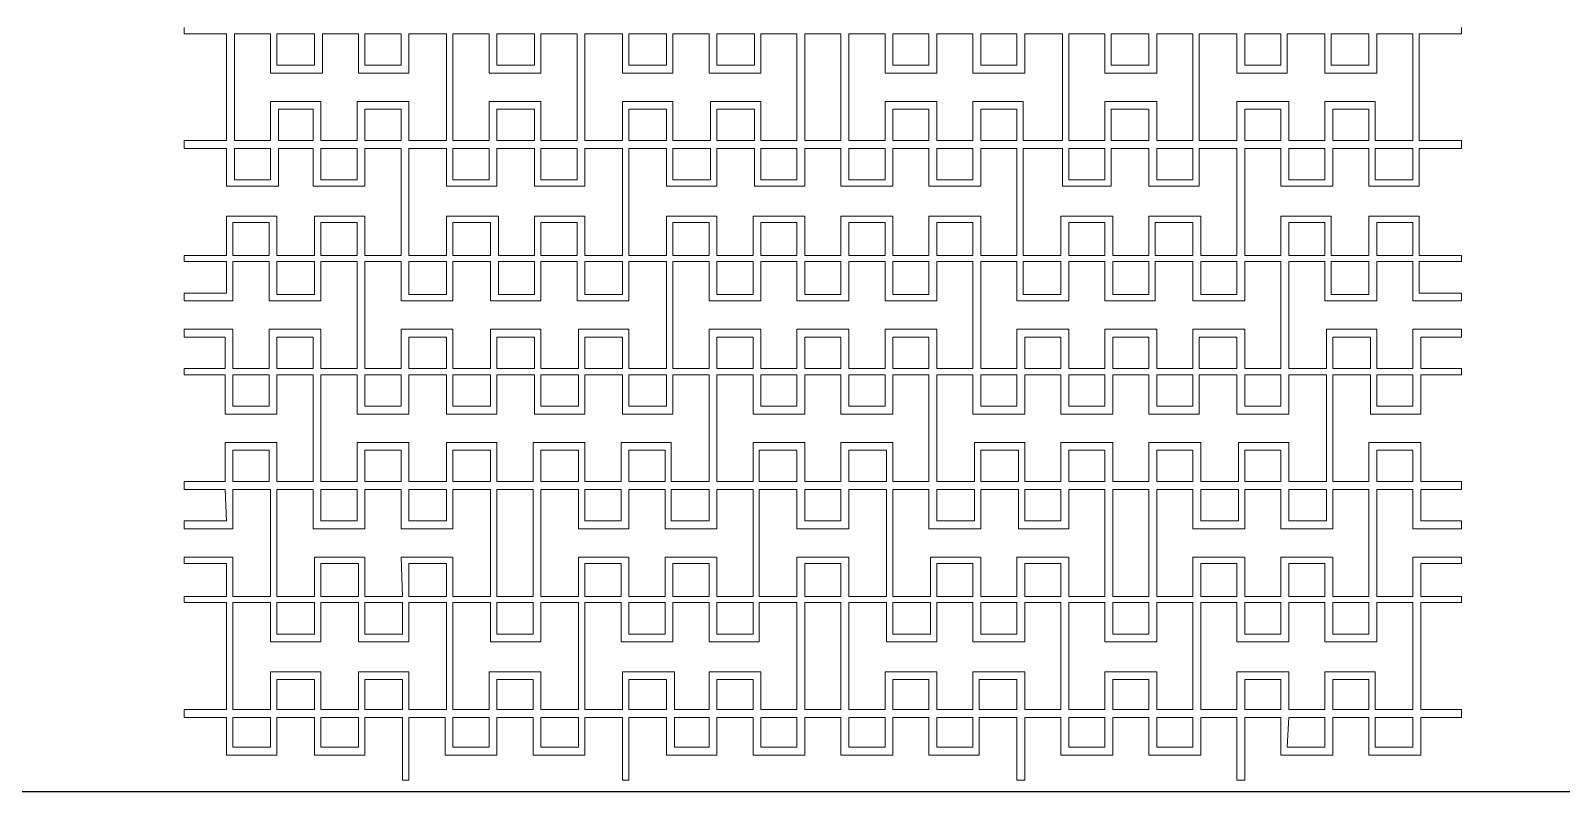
# Model space of a CAD drawing. Extents: x -66030 to 95157, y -13132 to 45879.
# Drawn here: x -24101 to -20296, y 24423 to 26313 of the extents above; entities that cross this region are included whole.
import ezdxf

# ---------------------------------------------------------------- set-up
doc = ezdxf.new("R2010")
doc.units = 0
doc.header["$LTSCALE"] = 100
doc.header["$MEASUREMENT"] = 0
doc.layers.get('0').update_dxf_attribs({"linetype": 'CONTINUOUS'})
doc.layers.add('3', color=11, linetype='CONTINUOUS')

msp = doc.modelspace()

# ---------------------------------------------------------------- linework, layer by layer
at = {"lineweight": 0}
for points in [[(-21083.1, 24450.3), (-21102.6, 24450.3), (-21102.6, 24606.6), (-21192.4, 24606.6), (-21192.4, 24512.8), (-21192.4, 24512.8), (-21200.2, 24512.8), (-21321.3, 24512.8), (-21321.3, 24606.6), (-21411.2, 24606.6), (-21411.2, 24512.8), (-21540, 24512.8), (-21540, 24606.6), (-21629.9, 24606.6), (-21629.9, 24450.3), (-21649.4, 24450.3), (-21649.4, 24606.6), (-21743.2, 24606.6), (-21743.2, 24512.8), (-21868.2, 24512.8), (-21868.2, 24606.6), (-21958, 24606.6), (-21958, 24512.8), (-21965.8, 24512.8), (-22086.9, 24512.8), (-22086.9, 24606.6), (-22129.9, 24606.6), (-22176.7, 24606.6), (-22176.7, 24512.8), (-22293.9, 24512.8), (-22305.6, 24512.8), (-22305.6, 24606.6), (-22395.5, 24606.6), (-22395.5, 24512.8), (-22520.4, 24512.8), (-22520.4, 24606.6), (-22614.2, 24606.6), (-22614.2, 24450.3), (-22629.8, 24450.3), (-22629.8, 24606.6), (-22723.6, 24606.6), (-22723.6, 24512.8), (-22852.5, 24512.8), (-22852.5, 24606.6), (-22942.3, 24606.6), (-22942.3, 24512.8), (-23059.5, 24512.8), (-23071.2, 24512.8), (-23071.2, 24512.8), (-23071.2, 24606.6), (-23161, 24606.6), (-23161, 24450.3), (-23176.6, 24450.3), (-23176.6, 24606.6), (-23270.4, 24606.6), (-23270.4, 24512.8), (-23395.4, 24512.8), (-23395.4, 24606.6), (-23489.1, 24606.6), (-23489.1, 24512.8), (-23614.1, 24512.8), (-23614.1, 24606.6), (-23719.6, 24606.6), (-23719.6, 24626.1), (-23614.1, 24626.1), (-23614.1, 24891.7), (-23719.6, 24891.7), (-23719.6, 24907.3), (-23614.1, 24907.3), (-23614.1, 24989.3), (-23719.6, 24989.3), (-23719.6, 25005), (-23598.5, 25005), (-23598.5, 24907.3), (-23504.8, 24907.3), (-23504.8, 25172.9), (-23598.5, 25172.9), (-23598.5, 25075.3), (-23719.6, 25075.3), (-23719.6, 25094.8), (-23614.1, 25094.8), (-23618, 25172.9), (-23719.6, 25172.9), (-23719.6, 25192.5), (-23618, 25192.5), (-23618, 25290.1), (-23489.1, 25290.1), (-23489.1, 25192.5), (-23399.3, 25192.5), (-23399.3, 25458.1), (-23489.1, 25458.1), (-23489.1, 25360.4), (-23618, 25360.4), (-23618, 25458.1), (-23719.6, 25458.1), (-23719.6, 25473.7), (-23618, 25473.7), (-23618, 25551.8), (-23719.6, 25551.8), (-23719.6, 25571.3), (-23598.5, 25571.3), (-23598.5, 25473.7), (-23508.7, 25473.7), (-23508.7, 25571.3), (-23379.8, 25571.3), (-23379.8, 25473.7), (-23289.9, 25473.7), (-23289.9, 25739.3), (-23379.8, 25739.3), (-23379.8, 25641.6), (-23508.7, 25641.6), (-23508.7, 25739.3), (-23598.5, 25739.3), (-23598.5, 25641.6), (-23719.6, 25641.6), (-23719.6, 25661.2), (-23614.1, 25661.2), (-23614.1, 25739.3), (-23719.6, 25739.3), (-23719.6, 25754.9), (-23614.1, 25754.9), (-23614.1, 25852.6), (-23489.1, 25852.6), (-23489.1, 25754.9), (-23395.4, 25754.9), (-23395.4, 25852.6), (-23270.4, 25852.6), (-23270.4, 25754.9), (-23180.6, 25754.9), (-23180.6, 26020.5), (-23270.4, 26020.5), (-23270.4, 25926.8), (-23399.3, 25926.8), (-23399.3, 26020.5), (-23485.2, 26020.5), (-23485.2, 25926.8), (-23614.1, 25926.8), (-23614.1, 26020.5), (-23719.6, 26020.5), (-23719.6, 26040), (-23614.1, 26040), (-23614.1, 26305.7), (-23719.6, 26305.7), (-23719.6, 26321.3)], [(-23067.3, 26040), (-23161, 26040), (-23161, 26137.7), (-23289.9, 26137.7), (-23289.9, 26040), (-23379.8, 26040), (-23379.8, 26137.7), (-23504.8, 26137.7), (-23504.8, 26040), (-23594.6, 26040), (-23594.6, 26305.7), (-23504.8, 26305.7), (-23504.8, 26208), (-23375.9, 26208), (-23375.9, 26305.7), (-23286, 26305.7), (-23286, 26208), (-23161, 26208), (-23161, 26305.7), (-23067.3, 26305.7), (-23067.3, 26040)], [(-23489.1, 26305.7), (-23395.4, 26305.7), (-23395.4, 26227.5), (-23489.1, 26227.5), (-23489.1, 26305.7)], [(-23270.4, 26305.7), (-23180.6, 26305.7), (-23180.6, 26227.5), (-23270.4, 26227.5), (-23270.4, 26305.7)], [(-22743.1, 26040), (-22832.9, 26040), (-22832.9, 26137.7), (-22961.8, 26137.7), (-22961.8, 26040), (-23051.7, 26040), (-23051.7, 26305.7), (-22961.8, 26305.7), (-22961.8, 26208), (-22832.9, 26208), (-22832.9, 26305.7), (-22743.1, 26305.7), (-22743.1, 26040)], [(-22848.5, 26305.7), (-22848.5, 26227.5), (-22942.3, 26227.5), (-22942.3, 26305.7), (-22848.5, 26305.7)], [(-22196.3, 26040), (-22286.1, 26040), (-22286.1, 26137.7), (-22411.1, 26137.7), (-22411.1, 26040), (-22504.8, 26040), (-22504.8, 26137.7), (-22629.8, 26137.7), (-22629.8, 26040), (-22723.6, 26040), (-22723.6, 26305.7), (-22629.8, 26305.7), (-22629.8, 26208), (-22504.8, 26208), (-22504.8, 26305.7), (-22415, 26305.7), (-22415, 26208), (-22286.1, 26208), (-22286.1, 26305.7), (-22196.3, 26305.7), (-22196.3, 26040)], [(-22614.2, 26305.7), (-22520.4, 26305.7), (-22520.4, 26227.5), (-22614.2, 26227.5), (-22614.2, 26305.7)], [(-22395.5, 26305.7), (-22301.7, 26305.7), (-22301.7, 26227.5), (-22395.5, 26227.5), (-22395.5, 26305.7)], [(-22086.9, 26040), (-22086.9, 26305.7), (-22129.9, 26305.7), (-22176.7, 26305.7), (-22176.7, 26040), (-22129.9, 26040), (-22086.9, 26040)], [(-22067.4, 26040), (-21977.5, 26040), (-21977.5, 26137.7), (-21848.6, 26137.7), (-21848.6, 26040), (-21758.8, 26040), (-21758.8, 26137.7), (-21633.8, 26137.7), (-21633.8, 26040), (-21536.1, 26040), (-21536.1, 26305.7), (-21629.9, 26305.7), (-21629.9, 26208), (-21758.8, 26208), (-21758.8, 26305.7), (-21848.6, 26305.7), (-21848.6, 26208), (-21977.5, 26208), (-21977.5, 26305.7), (-22067.4, 26305.7), (-22067.4, 26040)], [(-21868.2, 26305.7), (-21958, 26305.7), (-21958, 26227.5), (-21868.2, 26227.5), (-21868.2, 26305.7)], [(-21649.4, 26305.7), (-21739.3, 26305.7), (-21739.3, 26227.5), (-21649.4, 26227.5), (-21649.4, 26305.7)], [(-21520.5, 26040), (-21430.7, 26040), (-21430.7, 26137.7), (-21301.8, 26137.7), (-21301.8, 26040), (-21211.9, 26040), (-21211.9, 26305.7), (-21301.8, 26305.7), (-21301.8, 26208), (-21430.7, 26208), (-21430.7, 26305.7), (-21520.5, 26305.7), (-21520.5, 26040)], [(-21415.1, 26305.7), (-21415.1, 26227.5), (-21321.3, 26227.5), (-21321.3, 26305.7), (-21415.1, 26305.7)], [(-21196.3, 26040), (-21102.6, 26040), (-21102.6, 26137.7), (-20973.7, 26137.7), (-20973.7, 26040), (-20883.8, 26040), (-20883.8, 26137.7), (-20758.9, 26137.7), (-20758.9, 26040), (-20665.1, 26040), (-20665.1, 26305.7), (-20754.9, 26305.7), (-20754.9, 26208), (-20883.8, 26208), (-20883.8, 26305.7), (-20977.6, 26305.7), (-20977.6, 26208), (-21102.6, 26208), (-21102.6, 26305.7), (-21196.3, 26305.7), (-21196.3, 26040)], [(-20544, 26321.3), (-20544, 26305.7), (-20649.5, 26305.7), (-20649.5, 26040), (-20544, 26040), (-20544, 26020.5), (-20649.5, 26020.5), (-20649.5, 25926.8), (-20774.5, 25926.8), (-20774.5, 26020.5), (-20864.3, 26020.5), (-20864.3, 25926.8), (-20993.2, 25926.8), (-20993.2, 26020.5), (-21083.1, 26020.5), (-21083.1, 25754.9), (-20993.2, 25754.9), (-20993.2, 25852.6), (-20868.2, 25852.6), (-20868.2, 25754.9), (-20774.5, 25754.9), (-20774.5, 25852.6), (-20649.5, 25852.6), (-20649.5, 25754.9), (-20544, 25754.9), (-20544, 25739.3), (-20649.5, 25739.3), (-20649.5, 25661.2), (-20544, 25661.2), (-20544, 25641.6), (-20665.1, 25641.6), (-20665.1, 25739.3), (-20754.9, 25739.3), (-20754.9, 25641.6), (-20883.8, 25641.6), (-20883.8, 25739.3), (-20973.7, 25739.3), (-20973.7, 25473.7), (-20879.9, 25473.7), (-20879.9, 25571.3), (-20754.9, 25571.3), (-20754.9, 25473.7), (-20665.1, 25473.7), (-20665.1, 25571.3), (-20544, 25571.3), (-20544, 25551.8), (-20645.6, 25551.8), (-20645.6, 25473.7), (-20544, 25473.7), (-20544, 25458.1), (-20645.6, 25458.1), (-20645.6, 25360.4), (-20770.6, 25360.4), (-20770.6, 25458.1), (-20864.3, 25458.1), (-20864.3, 25192.5), (-20774.5, 25192.5), (-20774.5, 25290.1), (-20645.6, 25290.1), (-20645.6, 25192.5), (-20544, 25192.5), (-20544, 25172.9), (-20645.6, 25172.9), (-20645.6, 25094.8), (-20544, 25094.8), (-20544, 25075.3), (-20665.1, 25075.3), (-20665.1, 25172.9), (-20754.9, 25172.9), (-20754.9, 24907.3), (-20665.1, 24907.3), (-20665.1, 25005), (-20544, 25005), (-20544, 24989.3), (-20645.6, 24989.3), (-20645.6, 24907.3), (-20544, 24907.3), (-20544, 24891.7), (-20645.6, 24891.7), (-20645.6, 24626.1), (-20544, 24626.1), (-20544, 24606.6), (-20645.6, 24606.6), (-20645.6, 24512.8), (-20774.5, 24512.8), (-20774.5, 24606.6), (-20864.3, 24606.6), (-20864.3, 24512.8), (-20993.2, 24512.8), (-20993.2, 24606.6), (-21083.1, 24606.6), (-21083.1, 24450.3)], [(-20993.2, 26305.7), (-21083.1, 26305.7), (-21083.1, 26227.5), (-20993.2, 26227.5), (-20993.2, 26305.7)], [(-20774.5, 26305.7), (-20868.2, 26305.7), (-20868.2, 26227.5), (-20774.5, 26227.5), (-20774.5, 26305.7)], [(-23485.2, 26040), (-23485.2, 26118.2), (-23399.3, 26118.2), (-23399.3, 26040), (-23485.2, 26040)], [(-23270.4, 26040), (-23270.4, 26118.2), (-23180.6, 26118.2), (-23180.6, 26040), (-23270.4, 26040)], [(-22848.5, 26040), (-22942.3, 26040), (-22942.3, 26118.2), (-22848.5, 26118.2), (-22848.5, 26040)], [(-22614.2, 26040), (-22614.2, 26118.2), (-22520.4, 26118.2), (-22520.4, 26040), (-22614.2, 26040)], [(-22395.5, 26040), (-22395.5, 26118.2), (-22301.7, 26118.2), (-22301.7, 26040), (-22395.5, 26040)], [(-21868.2, 26040), (-21868.2, 26118.2), (-21958, 26118.2), (-21958, 26040), (-21868.2, 26040)], [(-21649.4, 26040), (-21649.4, 26118.2), (-21739.3, 26118.2), (-21739.3, 26040), (-21649.4, 26040)], [(-21415.1, 26040), (-21321.3, 26040), (-21321.3, 26118.2), (-21415.1, 26118.2), (-21415.1, 26040)], [(-20993.2, 26040), (-20993.2, 26118.2), (-21083.1, 26118.2), (-21083.1, 26040), (-20993.2, 26040)], [(-20774.5, 26040), (-20774.5, 26118.2), (-20864.3, 26118.2), (-20864.3, 26040), (-20774.5, 26040)], [(-23594.6, 26020.5), (-23504.8, 26020.5), (-23504.8, 25942.4), (-23594.6, 25942.4), (-23594.6, 26020.5)], [(-23379.8, 26020.5), (-23289.9, 26020.5), (-23289.9, 25942.4), (-23379.8, 25942.4), (-23379.8, 26020.5)], [(-22629.8, 25754.9), (-22723.6, 25754.9), (-22723.6, 25852.6), (-22848.5, 25852.6), (-22848.5, 25754.9), (-22938.4, 25754.9), (-22938.4, 25852.6), (-23059.5, 25852.6), (-23067.3, 25852.6), (-23067.3, 25754.9), (-23161, 25754.9), (-23161, 26020.5), (-23067.3, 26020.5), (-23067.3, 25926.8), (-22942.3, 25926.8), (-22942.3, 26020.5), (-22848.5, 26020.5), (-22848.5, 25926.8), (-22723.6, 25926.8), (-22723.6, 26020.5), (-22629.8, 26020.5), (-22629.8, 25754.9)], [(-23051.7, 26020.5), (-22961.8, 26020.5), (-22961.8, 25942.4), (-23051.7, 25942.4), (-23051.7, 26020.5)], [(-22832.9, 26020.5), (-22743.1, 26020.5), (-22743.1, 25942.4), (-22832.9, 25942.4), (-22832.9, 26020.5)], [(-22086.9, 25754.9), (-22086.9, 25852.6), (-21958, 25852.6), (-21958, 25754.9), (-21868.2, 25754.9), (-21868.2, 25852.6), (-21739.3, 25852.6), (-21739.3, 25852.6), (-21739.3, 25754.9), (-21649.4, 25754.9), (-21649.4, 26020.5), (-21739.3, 26020.5), (-21739.3, 25926.8), (-21868.2, 25926.8), (-21868.2, 26020.5), (-21958, 26020.5), (-21958, 25926.8), (-22086.9, 25926.8), (-22086.9, 26020.5), (-22129.9, 26020.5), (-22176.7, 26020.5), (-22176.7, 25926.8), (-22301.7, 25926.8), (-22301.7, 26020.5), (-22395.5, 26020.5), (-22395.5, 25926.8), (-22520.4, 25926.8), (-22520.4, 26020.5), (-22614.2, 26020.5), (-22614.2, 25754.9), (-22520.4, 25754.9), (-22520.4, 25852.6), (-22520.4, 25852.6), (-22395.5, 25852.6), (-22395.5, 25754.9), (-22305.6, 25754.9), (-22305.6, 25852.6), (-22176.7, 25852.6), (-22176.7, 25754.9), (-22129.9, 25754.9), (-22086.9, 25754.9)], [(-22504.8, 26020.5), (-22411.1, 26020.5), (-22411.1, 25942.4), (-22504.8, 25942.4), (-22504.8, 26020.5)], [(-22286.1, 26020.5), (-22204.1, 26020.5), (-22196.3, 26020.5), (-22196.3, 25942.4), (-22286.1, 25942.4), (-22286.1, 26020.5)], [(-21977.5, 26020.5), (-22067.4, 26020.5), (-22067.4, 25942.4), (-21977.5, 25942.4), (-21977.5, 26020.5)], [(-21758.8, 26020.5), (-21848.6, 26020.5), (-21848.6, 25942.4), (-21758.8, 25942.4), (-21758.8, 26020.5)], [(-21633.8, 25754.9), (-21540, 25754.9), (-21540, 25852.6), (-21411.2, 25852.6), (-21411.2, 25754.9), (-21321.3, 25754.9), (-21321.3, 25852.6), (-21204.1, 25852.6), (-21192.4, 25852.6), (-21192.4, 25754.9), (-21102.6, 25754.9), (-21102.6, 26020.5), (-21196.3, 26020.5), (-21196.3, 25926.8), (-21321.3, 25926.8), (-21321.3, 26020.5), (-21415.1, 26020.5), (-21415.1, 25926.8), (-21536.1, 25926.8), (-21536.1, 26020.5), (-21633.8, 26020.5), (-21633.8, 25754.9)], [(-21430.7, 26020.5), (-21520.5, 26020.5), (-21520.5, 25942.4), (-21430.7, 25942.4), (-21430.7, 26020.5)], [(-21211.9, 26020.5), (-21301.8, 26020.5), (-21301.8, 25942.4), (-21211.9, 25942.4), (-21211.9, 26020.5)], [(-20883.8, 26020.5), (-20973.7, 26020.5), (-20973.7, 25942.4), (-20883.8, 25942.4), (-20883.8, 26020.5)], [(-20665.1, 26020.5), (-20758.9, 26020.5), (-20758.9, 25942.4), (-20665.1, 25942.4), (-20665.1, 26020.5)], [(-23508.7, 25754.9), (-23598.5, 25754.9), (-23598.5, 25836.9), (-23508.7, 25836.9), (-23508.7, 25754.9)], [(-23289.9, 25754.9), (-23379.8, 25754.9), (-23379.8, 25836.9), (-23289.9, 25836.9), (-23289.9, 25754.9)], [(-23051.7, 25754.9), (-23051.7, 25836.9), (-22957.9, 25836.9), (-22957.9, 25754.9), (-23051.7, 25754.9)], [(-22832.9, 25754.9), (-22832.9, 25836.9), (-22743.1, 25836.9), (-22743.1, 25754.9), (-22832.9, 25754.9)], [(-22415, 25754.9), (-22504.8, 25754.9), (-22504.8, 25836.9), (-22415, 25836.9), (-22415, 25754.9)], [(-22196.3, 25754.9), (-22286.1, 25754.9), (-22286.1, 25836.9), (-22196.3, 25836.9), (-22196.3, 25754.9)], [(-22067.4, 25754.9), (-21977.5, 25754.9), (-21977.5, 25836.9), (-22067.4, 25836.9), (-22067.4, 25754.9)], [(-21848.6, 25754.9), (-21758.8, 25754.9), (-21758.8, 25836.9), (-21848.6, 25836.9), (-21848.6, 25754.9)], [(-21430.7, 25754.9), (-21430.7, 25836.9), (-21520.5, 25836.9), (-21520.5, 25754.9), (-21430.7, 25754.9)], [(-21211.9, 25754.9), (-21211.9, 25836.9), (-21305.7, 25836.9), (-21305.7, 25754.9), (-21211.9, 25754.9)], [(-20973.7, 25754.9), (-20883.8, 25754.9), (-20883.8, 25836.9), (-20973.7, 25836.9), (-20973.7, 25754.9)], [(-20754.9, 25754.9), (-20665.1, 25754.9), (-20665.1, 25836.9), (-20754.9, 25836.9), (-20754.9, 25754.9)], [(-23489.1, 25739.3), (-23395.4, 25739.3), (-23395.4, 25657.3), (-23489.1, 25657.3), (-23489.1, 25739.3)], [(-23180.6, 25739.3), (-23180.6, 25641.6), (-23051.7, 25641.6), (-23051.7, 25739.3), (-22957.9, 25739.3), (-22957.9, 25641.6), (-22868.1, 25641.6), (-22832.9, 25641.6), (-22832.9, 25739.3), (-22743.1, 25739.3), (-22743.1, 25641.6), (-22614.2, 25641.6), (-22614.2, 25739.3), (-22520.4, 25739.3), (-22520.4, 25473.7), (-22614.2, 25473.7), (-22614.2, 25571.3), (-22739.2, 25571.3), (-22739.2, 25473.7), (-22832.9, 25473.7), (-22832.9, 25571.3), (-22946.2, 25571.3), (-22957.9, 25571.3), (-22957.9, 25473.7), (-23051.7, 25473.7), (-23051.7, 25571.3), (-23180.6, 25571.3), (-23180.6, 25473.7), (-23270.4, 25473.7), (-23270.4, 25739.3), (-23180.6, 25739.3)], [(-23161, 25739.3), (-23067.3, 25739.3), (-23067.3, 25657.3), (-23161, 25657.3), (-23161, 25739.3)], [(-22938.4, 25739.3), (-22848.5, 25739.3), (-22848.5, 25657.3), (-22938.4, 25657.3), (-22938.4, 25739.3)], [(-22723.6, 25739.3), (-22629.8, 25739.3), (-22629.8, 25657.3), (-22723.6, 25657.3), (-22723.6, 25739.3)], [(-22067.4, 25571.3), (-22067.4, 25473.7), (-21977.5, 25473.7), (-21977.5, 25571.3), (-21848.6, 25571.3), (-21848.6, 25473.7), (-21758.8, 25473.7), (-21758.8, 25739.3), (-21848.6, 25739.3), (-21848.6, 25641.6), (-21977.5, 25641.6), (-21977.5, 25739.3), (-22067.4, 25739.3), (-22067.4, 25641.6), (-22098.6, 25641.6), (-22129.9, 25641.6), (-22165, 25641.6), (-22196.3, 25641.6), (-22196.3, 25739.3), (-22286.1, 25739.3), (-22286.1, 25641.6), (-22415, 25641.6), (-22415, 25739.3), (-22504.8, 25739.3), (-22504.8, 25473.7), (-22415, 25473.7), (-22415, 25571.3), (-22286.1, 25571.3), (-22286.1, 25473.7), (-22196.3, 25473.7), (-22196.3, 25571.3), (-22161.1, 25571.3), (-22129.9, 25571.3), (-22098.6, 25571.3), (-22067.4, 25571.3)], [(-22395.5, 25739.3), (-22305.6, 25739.3), (-22305.6, 25657.3), (-22395.5, 25657.3), (-22395.5, 25739.3)], [(-22086.9, 25657.3), (-22086.9, 25739.3), (-22129.9, 25739.3), (-22176.7, 25739.3), (-22176.7, 25657.3), (-22129.9, 25657.3), (-22086.9, 25657.3)], [(-21868.2, 25739.3), (-21958, 25739.3), (-21958, 25657.3), (-21868.2, 25657.3), (-21868.2, 25739.3)], [(-21083.1, 25739.3), (-21083.1, 25641.6), (-21211.9, 25641.6), (-21211.9, 25739.3), (-21305.7, 25739.3), (-21305.7, 25641.6), (-21395.5, 25641.6), (-21430.7, 25641.6), (-21430.7, 25739.3), (-21520.5, 25739.3), (-21520.5, 25641.6), (-21649.4, 25641.6), (-21649.4, 25739.3), (-21739.3, 25739.3), (-21739.3, 25473.7), (-21649.4, 25473.7), (-21649.4, 25571.3), (-21520.5, 25571.3), (-21520.5, 25473.7), (-21430.7, 25473.7), (-21430.7, 25571.3), (-21317.4, 25571.3), (-21301.8, 25571.3), (-21301.8, 25473.7), (-21211.9, 25473.7), (-21211.9, 25571.3), (-21083.1, 25571.3), (-21083.1, 25473.7), (-20993.2, 25473.7), (-20993.2, 25739.3), (-21083.1, 25739.3)], [(-21540, 25739.3), (-21633.8, 25739.3), (-21633.8, 25657.3), (-21540, 25657.3), (-21540, 25739.3)], [(-21321.3, 25739.3), (-21411.2, 25739.3), (-21411.2, 25657.3), (-21321.3, 25657.3), (-21321.3, 25739.3)], [(-21102.6, 25739.3), (-21192.4, 25739.3), (-21192.4, 25657.3), (-21102.6, 25657.3), (-21102.6, 25739.3)], [(-20774.5, 25739.3), (-20868.2, 25739.3), (-20868.2, 25657.3), (-20774.5, 25657.3), (-20774.5, 25739.3)], [(-23399.3, 25473.7), (-23489.1, 25473.7), (-23489.1, 25551.8), (-23399.3, 25551.8), (-23399.3, 25473.7)], [(-23067.3, 25473.7), (-23161, 25473.7), (-23161, 25551.8), (-23067.3, 25551.8), (-23067.3, 25473.7)], [(-22848.5, 25473.7), (-22942.3, 25473.7), (-22942.3, 25551.8), (-22879.8, 25551.8), (-22848.5, 25551.8), (-22848.5, 25473.7)], [(-22629.8, 25473.7), (-22723.6, 25473.7), (-22723.6, 25551.8), (-22629.8, 25551.8), (-22629.8, 25473.7)], [(-22305.6, 25473.7), (-22395.5, 25473.7), (-22395.5, 25551.8), (-22305.6, 25551.8), (-22305.6, 25473.7)], [(-22086.9, 25473.7), (-22086.9, 25551.8), (-22129.9, 25551.8), (-22176.7, 25551.8), (-22176.7, 25473.7), (-22129.9, 25473.7), (-22086.9, 25473.7)], [(-21958, 25473.7), (-21868.2, 25473.7), (-21868.2, 25551.8), (-21958, 25551.8), (-21958, 25473.7)], [(-21629.9, 25473.7), (-21540, 25473.7), (-21540, 25551.8), (-21629.9, 25551.8), (-21629.9, 25473.7)], [(-21411.2, 25473.7), (-21321.3, 25473.7), (-21321.3, 25551.8), (-21383.8, 25551.8), (-21411.2, 25551.8), (-21411.2, 25473.7)], [(-21196.3, 25473.7), (-21102.6, 25473.7), (-21102.6, 25551.8), (-21196.3, 25551.8), (-21196.3, 25473.7)], [(-20864.3, 25473.7), (-20770.6, 25473.7), (-20770.6, 25551.8), (-20864.3, 25551.8), (-20864.3, 25473.7)], [(-23598.5, 25458.1), (-23508.7, 25458.1), (-23508.7, 25379.9), (-23598.5, 25379.9), (-23598.5, 25458.1)], [(-23379.8, 25458.1), (-23289.9, 25458.1), (-23289.9, 25360.4), (-23161, 25360.4), (-23161, 25458.1), (-23067.3, 25458.1), (-23067.3, 25360.4), (-22942.3, 25360.4), (-22942.3, 25458.1), (-22848.5, 25458.1), (-22848.5, 25360.4), (-22723.6, 25360.4), (-22723.6, 25458.1), (-22629.8, 25458.1), (-22629.8, 25360.4), (-22504.8, 25360.4), (-22504.8, 25458.1), (-22415, 25458.1), (-22415, 25192.5), (-22508.7, 25192.5), (-22508.7, 25290.1), (-22633.7, 25290.1), (-22633.7, 25192.5), (-22723.6, 25192.5), (-22723.6, 25290.1), (-22852.5, 25290.1), (-22852.5, 25192.5), (-22942.3, 25192.5), (-22942.3, 25290.1), (-23067.3, 25290.1), (-23067.3, 25192.5), (-23161, 25192.5), (-23161, 25290.1), (-23289.9, 25290.1), (-23289.9, 25192.5), (-23379.8, 25192.5), (-23379.8, 25458.1)], [(-23270.4, 25458.1), (-23180.6, 25458.1), (-23180.6, 25379.9), (-23270.4, 25379.9), (-23270.4, 25458.1)], [(-23051.7, 25458.1), (-22957.9, 25458.1), (-22957.9, 25379.9), (-23051.7, 25379.9), (-23051.7, 25458.1)], [(-22832.9, 25458.1), (-22739.2, 25458.1), (-22739.2, 25379.9), (-22832.9, 25379.9), (-22832.9, 25458.1)], [(-22614.2, 25458.1), (-22520.4, 25458.1), (-22520.4, 25379.9), (-22614.2, 25379.9), (-22614.2, 25458.1)], [(-22086.9, 25192.5), (-22086.9, 25290.1), (-21958, 25290.1), (-21958, 25192.5), (-21868.2, 25192.5), (-21868.2, 25458.1), (-21958, 25458.1), (-21958, 25360.4), (-22086.9, 25360.4), (-22086.9, 25458.1), (-22129.9, 25458.1), (-22176.7, 25458.1), (-22176.7, 25360.4), (-22305.6, 25360.4), (-22305.6, 25458.1), (-22395.5, 25458.1), (-22395.5, 25192.5), (-22305.6, 25192.5), (-22305.6, 25290.1), (-22176.7, 25290.1), (-22176.7, 25192.5), (-22129.9, 25192.5), (-22086.9, 25192.5)], [(-22286.1, 25458.1), (-22196.3, 25458.1), (-22196.3, 25379.9), (-22286.1, 25379.9), (-22286.1, 25458.1)], [(-21977.5, 25458.1), (-22067.4, 25458.1), (-22067.4, 25379.9), (-21977.5, 25379.9), (-21977.5, 25458.1)], [(-20879.9, 25458.1), (-20973.7, 25458.1), (-20973.7, 25360.4), (-21102.6, 25360.4), (-21102.6, 25458.1), (-21196.3, 25458.1), (-21196.3, 25360.4), (-21321.3, 25360.4), (-21321.3, 25458.1), (-21411.2, 25458.1), (-21411.2, 25360.4), (-21540, 25360.4), (-21540, 25458.1), (-21629.9, 25458.1), (-21629.9, 25360.4), (-21758.8, 25360.4), (-21758.8, 25458.1), (-21848.6, 25458.1), (-21848.6, 25192.5), (-21754.9, 25192.5), (-21754.9, 25290.1), (-21629.9, 25290.1), (-21629.9, 25192.5), (-21540, 25192.5), (-21540, 25290.1), (-21411.2, 25290.1), (-21411.2, 25192.5), (-21321.3, 25192.5), (-21321.3, 25290.1), (-21192.4, 25290.1), (-21192.4, 25192.5), (-21098.7, 25192.5), (-21098.7, 25290.1), (-20973.7, 25290.1), (-20973.7, 25192.5), (-20879.9, 25192.5), (-20879.9, 25458.1)], [(-21649.4, 25458.1), (-21739.3, 25458.1), (-21739.3, 25379.9), (-21649.4, 25379.9), (-21649.4, 25458.1)], [(-21430.7, 25458.1), (-21520.5, 25458.1), (-21520.5, 25379.9), (-21430.7, 25379.9), (-21430.7, 25458.1)], [(-21211.9, 25458.1), (-21301.8, 25458.1), (-21301.8, 25379.9), (-21211.9, 25379.9), (-21211.9, 25458.1)], [(-20993.2, 25458.1), (-21083.1, 25458.1), (-21083.1, 25379.9), (-20993.2, 25379.9), (-20993.2, 25458.1)], [(-20665.1, 25458.1), (-20754.9, 25458.1), (-20754.9, 25379.9), (-20665.1, 25379.9), (-20665.1, 25458.1)], [(-23508.7, 25192.5), (-23598.5, 25192.5), (-23598.5, 25270.6), (-23508.7, 25270.6), (-23508.7, 25192.5)], [(-23180.6, 25192.5), (-23270.4, 25192.5), (-23270.4, 25270.6), (-23180.6, 25270.6), (-23180.6, 25192.5)], [(-22957.9, 25192.5), (-23051.7, 25192.5), (-23051.7, 25270.6), (-22957.9, 25270.6), (-22957.9, 25192.5)], [(-22739.2, 25192.5), (-22832.9, 25192.5), (-22832.9, 25270.6), (-22739.2, 25270.6), (-22739.2, 25192.5)], [(-22524.4, 25192.5), (-22614.2, 25192.5), (-22614.2, 25270.6), (-22524.4, 25270.6), (-22524.4, 25192.5)], [(-22196.3, 25192.5), (-22290, 25192.5), (-22290, 25270.6), (-22196.3, 25270.6), (-22196.3, 25192.5)], [(-22067.4, 25192.5), (-21973.6, 25192.5), (-21973.6, 25270.6), (-22067.4, 25270.6), (-22067.4, 25192.5)], [(-21739.3, 25192.5), (-21645.5, 25192.5), (-21645.5, 25270.6), (-21739.3, 25270.6), (-21739.3, 25192.5)], [(-21520.5, 25192.5), (-21430.7, 25192.5), (-21430.7, 25270.6), (-21520.5, 25270.6), (-21520.5, 25192.5)], [(-21301.8, 25192.5), (-21211.9, 25192.5), (-21211.9, 25270.6), (-21301.8, 25270.6), (-21301.8, 25192.5)], [(-21083.1, 25192.5), (-20993.2, 25192.5), (-20993.2, 25270.6), (-21083.1, 25270.6), (-21083.1, 25192.5)], [(-20754.9, 25192.5), (-20665.1, 25192.5), (-20665.1, 25270.6), (-20754.9, 25270.6), (-20754.9, 25192.5)], [(-23489.1, 25172.9), (-23399.3, 25172.9), (-23399.3, 25075.3), (-23270.4, 25075.3), (-23270.4, 25172.9), (-23180.6, 25172.9), (-23180.6, 25075.3), (-23051.7, 25075.3), (-23051.7, 25172.9), (-22957.9, 25172.9), (-22957.9, 24907.3), (-23051.7, 24907.3), (-23051.7, 25005), (-23180.6, 25005), (-23180.6, 25005), (-23176.6, 24907.3), (-23270.4, 24907.3), (-23270.4, 25005), (-23395.4, 25005), (-23395.4, 24907.3), (-23489.1, 24907.3), (-23489.1, 25172.9)], [(-23379.8, 25172.9), (-23289.9, 25172.9), (-23289.9, 25094.8), (-23379.8, 25094.8), (-23379.8, 25172.9)], [(-23161, 25172.9), (-23067.3, 25172.9), (-23067.3, 25094.8), (-23161, 25094.8), (-23161, 25172.9)], [(-22942.3, 25172.9), (-22852.5, 25172.9), (-22852.5, 24907.3), (-22942.3, 24907.3), (-22942.3, 25172.9)], [(-22832.9, 25172.9), (-22739.2, 25172.9), (-22739.2, 25075.3), (-22614.2, 25075.3), (-22614.2, 25172.9), (-22524.4, 25172.9), (-22524.4, 25075.3), (-22395.5, 25075.3), (-22395.5, 25172.9), (-22305.6, 25172.9), (-22305.6, 24907.3), (-22395.5, 24907.3), (-22395.5, 25005), (-22524.4, 25005), (-22524.4, 24907.3), (-22614.2, 24907.3), (-22614.2, 25005), (-22739.2, 25005), (-22739.2, 24907.3), (-22832.9, 24907.3), (-22832.9, 25172.9)], [(-22723.6, 25172.9), (-22633.7, 25172.9), (-22633.7, 25094.8), (-22723.6, 25094.8), (-22723.6, 25172.9)], [(-22508.7, 25172.9), (-22415, 25172.9), (-22415, 25094.8), (-22508.7, 25094.8), (-22508.7, 25172.9)], [(-22086.9, 25094.8), (-22086.9, 25172.9), (-22129.9, 25172.9), (-22176.7, 25172.9), (-22176.7, 25094.8), (-22129.9, 25094.8), (-22086.9, 25094.8)], [(-21430.7, 25172.9), (-21520.5, 25172.9), (-21520.5, 25075.3), (-21645.5, 25075.3), (-21645.5, 25172.9), (-21739.3, 25172.9), (-21739.3, 25075.3), (-21868.2, 25075.3), (-21868.2, 25172.9), (-21958, 25172.9), (-21958, 24907.3), (-21864.2, 24907.3), (-21864.2, 25005), (-21739.3, 25005), (-21739.3, 24907.3), (-21649.4, 24907.3), (-21649.4, 25005), (-21520.5, 25005), (-21520.5, 24907.3), (-21430.7, 24907.3), (-21430.7, 25172.9)], [(-21754.9, 25172.9), (-21848.6, 25172.9), (-21848.6, 25094.8), (-21754.9, 25094.8), (-21754.9, 25172.9)], [(-21540, 25172.9), (-21629.9, 25172.9), (-21629.9, 25094.8), (-21540, 25094.8), (-21540, 25172.9)], [(-21321.3, 25172.9), (-21411.2, 25172.9), (-21411.2, 24907.3), (-21321.3, 24907.3), (-21321.3, 25172.9)], [(-20774.5, 25172.9), (-20864.3, 25172.9), (-20864.3, 25075.3), (-20993.2, 25075.3), (-20993.2, 25172.9), (-21083.1, 25172.9), (-21083.1, 25075.3), (-21211.9, 25075.3), (-21211.9, 25172.9), (-21301.8, 25172.9), (-21301.8, 24907.3), (-21211.9, 24907.3), (-21211.9, 25005), (-21083.1, 25005), (-21083.1, 25005), (-21083.1, 24907.3), (-20993.2, 24907.3), (-20993.2, 25005), (-20864.3, 25005), (-20864.3, 24907.3), (-20774.5, 24907.3), (-20774.5, 25172.9)], [(-21098.7, 25172.9), (-21192.4, 25172.9), (-21192.4, 25094.8), (-21098.7, 25094.8), (-21098.7, 25172.9)], [(-20879.9, 25172.9), (-20973.7, 25172.9), (-20973.7, 25094.8), (-20879.9, 25094.8), (-20879.9, 25172.9)], [(-23286, 24907.3), (-23379.8, 24907.3), (-23379.8, 24989.3), (-23286, 24989.3), (-23286, 24907.3)], [(-23067.3, 24907.3), (-23161, 24907.3), (-23161, 24989.3), (-23067.3, 24989.3), (-23067.3, 24907.3)], [(-22633.7, 24907.3), (-22723.6, 24907.3), (-22723.6, 24989.3), (-22633.7, 24989.3), (-22633.7, 24907.3)], [(-22415, 24907.3), (-22504.8, 24907.3), (-22504.8, 24989.3), (-22415, 24989.3), (-22415, 24907.3)], [(-22086.9, 24907.3), (-22086.9, 24989.3), (-22129.9, 24989.3), (-22176.7, 24989.3), (-22176.7, 24907.3), (-22129.9, 24907.3), (-22086.9, 24907.3)], [(-21848.6, 24907.3), (-21758.8, 24907.3), (-21758.8, 24989.3), (-21848.6, 24989.3), (-21848.6, 24907.3)], [(-21629.9, 24907.3), (-21540, 24907.3), (-21540, 24989.3), (-21629.9, 24989.3), (-21629.9, 24907.3)], [(-21192.4, 24907.3), (-21102.6, 24907.3), (-21102.6, 24989.3), (-21192.4, 24989.3), (-21192.4, 24907.3)], [(-20973.7, 24907.3), (-20883.8, 24907.3), (-20883.8, 24989.3), (-20973.7, 24989.3), (-20973.7, 24907.3)], [(-23598.5, 24891.7), (-23504.8, 24891.7), (-23504.8, 24794), (-23379.8, 24794), (-23379.8, 24891.7), (-23286, 24891.7), (-23286, 24794), (-23161, 24794), (-23161, 24891.7), (-23067.3, 24891.7), (-23067.3, 24626.1), (-23161, 24626.1), (-23161, 24719.8), (-23286, 24719.8), (-23286, 24626.1), (-23379.8, 24626.1), (-23379.8, 24719.8), (-23504.8, 24719.8), (-23504.8, 24626.1), (-23598.5, 24626.1), (-23598.5, 24891.7)], [(-23489.1, 24891.7), (-23395.4, 24891.7), (-23395.4, 24813.6), (-23489.1, 24813.6), (-23489.1, 24891.7)], [(-23270.4, 24891.7), (-23176.6, 24891.7), (-23176.6, 24813.6), (-23270.4, 24813.6), (-23270.4, 24891.7)], [(-23051.7, 24891.7), (-22957.9, 24891.7), (-22957.9, 24794), (-22864.2, 24794), (-22832.9, 24794), (-22832.9, 24891.7), (-22739.2, 24891.7), (-22739.2, 24626.1), (-22832.9, 24626.1), (-22832.9, 24719.8), (-22961.8, 24719.8), (-22961.8, 24626.1), (-23051.7, 24626.1), (-23051.7, 24891.7)], [(-22942.3, 24891.7), (-22852.5, 24891.7), (-22852.5, 24813.6), (-22938.4, 24813.6), (-22942.3, 24813.6), (-22942.3, 24891.7)], [(-22723.6, 24891.7), (-22633.7, 24891.7), (-22633.7, 24794), (-22504.8, 24794), (-22504.8, 24891.7), (-22415, 24891.7), (-22415, 24794), (-22290, 24794), (-22290, 24891.7), (-22196.3, 24891.7), (-22196.3, 24626.1), (-22286.1, 24626.1), (-22286.1, 24719.8), (-22415, 24719.8), (-22415, 24626.1), (-22500.9, 24626.1), (-22500.9, 24719.8), (-22629.8, 24719.8), (-22629.8, 24626.1), (-22723.6, 24626.1), (-22723.6, 24891.7)], [(-22614.2, 24891.7), (-22524.4, 24891.7), (-22524.4, 24813.6), (-22614.2, 24813.6), (-22614.2, 24891.7)], [(-22395.5, 24891.7), (-22305.6, 24891.7), (-22305.6, 24813.6), (-22395.5, 24813.6), (-22395.5, 24891.7)], [(-22086.9, 24626.1), (-22086.9, 24891.7), (-22129.9, 24891.7), (-22176.7, 24891.7), (-22176.7, 24626.1), (-22129.9, 24626.1), (-22086.9, 24626.1)], [(-21540, 24891.7), (-21629.9, 24891.7), (-21629.9, 24794), (-21758.8, 24794), (-21758.8, 24891.7), (-21848.6, 24891.7), (-21848.6, 24794), (-21973.6, 24794), (-21973.6, 24891.7), (-22067.4, 24891.7), (-22067.4, 24626.1), (-21977.5, 24626.1), (-21977.5, 24719.8), (-21848.6, 24719.8), (-21848.6, 24626.1), (-21758.8, 24626.1), (-21758.8, 24719.8), (-21629.9, 24719.8), (-21629.9, 24626.1), (-21540, 24626.1), (-21540, 24891.7)], [(-21864.2, 24891.7), (-21958, 24891.7), (-21958, 24813.6), (-21864.2, 24813.6), (-21864.2, 24891.7)], [(-21649.4, 24891.7), (-21739.3, 24891.7), (-21739.3, 24813.6), (-21649.4, 24813.6), (-21649.4, 24891.7)], [(-21211.9, 24891.7), (-21301.8, 24891.7), (-21301.8, 24794), (-21399.4, 24794), (-21430.7, 24794), (-21430.7, 24891.7), (-21520.5, 24891.7), (-21520.5, 24626.1), (-21430.7, 24626.1), (-21430.7, 24719.8), (-21301.8, 24719.8), (-21301.8, 24626.1), (-21211.9, 24626.1), (-21211.9, 24891.7)], [(-21321.3, 24891.7), (-21411.2, 24891.7), (-21411.2, 24813.6), (-21325.2, 24813.6), (-21321.3, 24813.6), (-21321.3, 24891.7)], [(-20665.1, 24891.7), (-20754.9, 24891.7), (-20754.9, 24794), (-20883.8, 24794), (-20883.8, 24891.7), (-20973.7, 24891.7), (-20973.7, 24794), (-21102.6, 24794), (-21102.6, 24891.7), (-21192.4, 24891.7), (-21192.4, 24626.1), (-21102.6, 24626.1), (-21102.6, 24719.8), (-20973.7, 24719.8), (-20973.7, 24626.1), (-20883.8, 24626.1), (-20883.8, 24719.8), (-20758.9, 24719.8), (-20758.9, 24626.1), (-20665.1, 24626.1), (-20665.1, 24891.7)], [(-20993.2, 24891.7), (-21083.1, 24891.7), (-21083.1, 24813.6), (-20993.2, 24813.6), (-20993.2, 24891.7)], [(-20774.5, 24891.7), (-20864.3, 24891.7), (-20864.3, 24813.6), (-20774.5, 24813.6), (-20774.5, 24891.7)], [(-23395.4, 24626.1), (-23489.1, 24626.1), (-23489.1, 24700.3), (-23395.4, 24700.3), (-23395.4, 24626.1)], [(-23176.6, 24626.1), (-23270.4, 24626.1), (-23270.4, 24700.3), (-23176.6, 24700.3), (-23176.6, 24626.1)], [(-22852.5, 24626.1), (-22942.3, 24626.1), (-22942.3, 24700.3), (-22852.5, 24700.3), (-22852.5, 24626.1)], [(-22520.4, 24626.1), (-22614.2, 24626.1), (-22614.2, 24700.3), (-22520.4, 24700.3), (-22520.4, 24626.1)], [(-22305.6, 24626.1), (-22395.5, 24626.1), (-22395.5, 24700.3), (-22305.6, 24700.3), (-22305.6, 24626.1)], [(-21958, 24626.1), (-21868.2, 24626.1), (-21868.2, 24700.3), (-21958, 24700.3), (-21958, 24626.1)], [(-21743.2, 24626.1), (-21649.4, 24626.1), (-21649.4, 24700.3), (-21743.2, 24700.3), (-21743.2, 24626.1)], [(-21411.2, 24626.1), (-21321.3, 24626.1), (-21321.3, 24700.3), (-21411.2, 24700.3), (-21411.2, 24626.1)], [(-21083.1, 24626.1), (-20993.2, 24626.1), (-20993.2, 24700.3), (-21083.1, 24700.3), (-21083.1, 24626.1)], [(-20864.3, 24626.1), (-20774.5, 24626.1), (-20774.5, 24700.3), (-20864.3, 24700.3), (-20864.3, 24626.1)], [(-23598.5, 24606.6), (-23504.8, 24606.6), (-23504.8, 24532.3), (-23598.5, 24532.3), (-23598.5, 24606.6)], [(-23379.8, 24606.6), (-23286, 24606.6), (-23286, 24532.3), (-23379.8, 24532.3), (-23379.8, 24606.6)], [(-23051.7, 24606.6), (-22961.8, 24606.6), (-22961.8, 24532.3), (-23051.7, 24532.3), (-23051.7, 24606.6)], [(-22832.9, 24606.6), (-22739.2, 24606.6), (-22739.2, 24532.3), (-22832.9, 24532.3), (-22832.9, 24606.6)], [(-22500.9, 24606.6), (-22415, 24606.6), (-22415, 24532.3), (-22500.9, 24532.3), (-22500.9, 24606.6)], [(-22286.1, 24606.6), (-22196.3, 24606.6), (-22196.3, 24532.3), (-22286.1, 24532.3), (-22286.1, 24606.6)], [(-21977.5, 24606.6), (-22067.4, 24606.6), (-22067.4, 24532.3), (-21977.5, 24532.3), (-21977.5, 24606.6)], [(-21758.8, 24606.6), (-21848.6, 24606.6), (-21848.6, 24532.3), (-21758.8, 24532.3), (-21758.8, 24606.6)], [(-21430.7, 24606.6), (-21520.5, 24606.6), (-21520.5, 24532.3), (-21430.7, 24532.3), (-21430.7, 24606.6)], [(-21211.9, 24606.6), (-21301.8, 24606.6), (-21301.8, 24532.3), (-21211.9, 24532.3), (-21211.9, 24606.6)], [(-20883.8, 24606.6), (-20973.7, 24606.6), (-20977.6, 24532.3), (-20883.8, 24532.3), (-20883.8, 24606.6)], [(-20665.1, 24606.6), (-20758.9, 24606.6), (-20758.9, 24532.3), (-20665.1, 24532.3), (-20665.1, 24606.6)]]:
    msp.add_lwpolyline(points, dxfattribs=at)
msp.add_lwpolyline([(-22067.4, 25005), (-22067.4, 24907.3), (-21973.6, 24907.3), (-21973.6, 25172.9), (-22067.4, 25172.9), (-22067.4, 25075.3), (-22098.6, 25075.3), (-22129.9, 25075.3), (-22165, 25075.3), (-22196.3, 25075.3), (-22196.3, 25172.9), (-22290, 25172.9), (-22290, 24907.3), (-22196.3, 24907.3), (-22196.3, 25005), (-22165, 25005), (-22129.9, 25005), (-22098.6, 25005), (-22067.4, 25005)], close=True, dxfattribs=at)
at = {"layer": '3'}
msp.add_line((-66009.4, 24422.6), (95156.9, 24422.6), dxfattribs=at)

doc.saveas('drawing.dxf')
